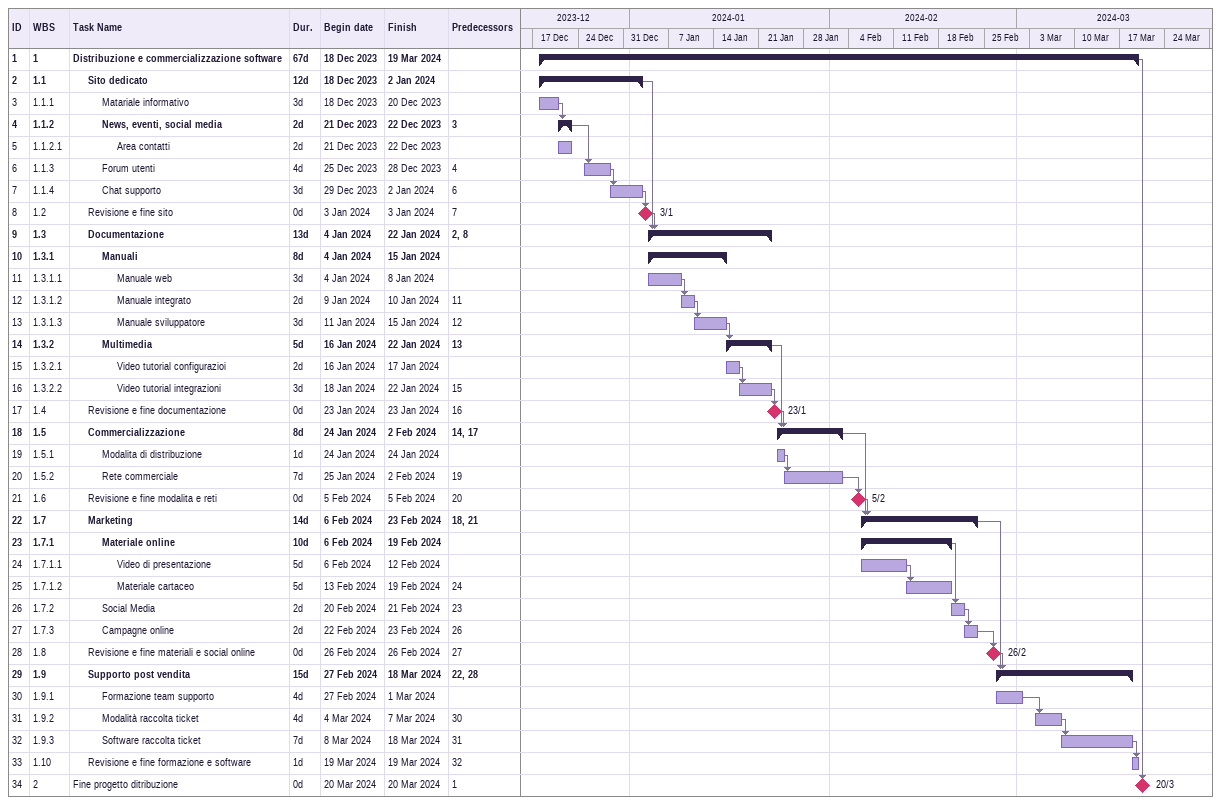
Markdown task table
| ID | WBS | Task | Duration | Start | Finish | Predecessors |
|---|---|---|---|---|---|---|
| 1 | 1 | **Distribuzione e commercializzazione software** | 67d | 2023-12-18 | 2024-03-19 |  |
| 2 | 1.1 | **Sito dedicato** | 12d | 2023-12-18 | 2024-01-02 |  |
| 3 | 1.1.1 | Matariale informativo | 3d | 2023-12-18 | 2023-12-20 |  |
| 4 | 1.1.2 | **News, eventi, social media** | 2d | 2023-12-21 | 2023-12-22 | 3 |
| 5 | 1.1.2.1 | Area contatti | 2d | 2023-12-21 | 2023-12-22 |  |
| 6 | 1.1.3 | Forum utenti | 4d | 2023-12-25 | 2023-12-28 | 4 |
| 7 | 1.1.4 | Chat supporto | 3d | 2023-12-29 | 2024-01-02 | 6 |
| 8 | 1.2 | Revisione e fine sito | 0d | 2024-01-03 | 2024-01-03 | 7 |
| 9 | 1.3 | **Documentazione** | 13d | 2024-01-04 | 2024-01-22 | 2, 8 |
| 10 | 1.3.1 | **Manuali** | 8d | 2024-01-04 | 2024-01-15 |  |
| 11 | 1.3.1.1 | Manuale web | 3d | 2024-01-04 | 2024-01-08 |  |
| 12 | 1.3.1.2 | Manuale integrato | 2d | 2024-01-09 | 2024-01-10 | 11 |
| 13 | 1.3.1.3 | Manuale sviluppatore | 3d | 2024-01-11 | 2024-01-15 | 12 |
| 14 | 1.3.2 | **Multimedia** | 5d | 2024-01-16 | 2024-01-22 | 13 |
| 15 | 1.3.2.1 | Video tutorial configurazioi | 2d | 2024-01-16 | 2024-01-17 |  |
| 16 | 1.3.2.2 | Video tutorial integrazioni | 3d | 2024-01-18 | 2024-01-22 | 15 |
| 17 | 1.4 | Revisione e fine documentazione | 0d | 2024-01-23 | 2024-01-23 | 16 |
| 18 | 1.5 | **Commercializzazione** | 8d | 2024-01-24 | 2024-02-02 | 14, 17 |
| 19 | 1.5.1 | Modalita di distribuzione | 1d | 2024-01-24 | 2024-01-24 |  |
| 20 | 1.5.2 | Rete commerciale | 7d | 2024-01-25 | 2024-02-02 | 19 |
| 21 | 1.6 | Revisione e fine modalita e reti | 0d | 2024-02-05 | 2024-02-05 | 20 |
| 22 | 1.7 | **Marketing** | 14d | 2024-02-06 | 2024-02-23 | 18, 21 |
| 23 | 1.7.1 | **Materiale online** | 10d | 2024-02-06 | 2024-02-19 |  |
| 24 | 1.7.1.1 | Video di presentazione | 5d | 2024-02-06 | 2024-02-12 |  |
| 25 | 1.7.1.2 | Materiale cartaceo | 5d | 2024-02-13 | 2024-02-19 | 24 |
| 26 | 1.7.2 | Social Media | 2d | 2024-02-20 | 2024-02-21 | 23 |
| 27 | 1.7.3 | Campagne online | 2d | 2024-02-22 | 2024-02-23 | 26 |
| 28 | 1.8 | Revisione e fine materiali e social online | 0d | 2024-02-26 | 2024-02-26 | 27 |
| 29 | 1.9 | **Supporto post vendita** | 15d | 2024-02-27 | 2024-03-18 | 22, 28 |
| 30 | 1.9.1 | Formazione team supporto | 4d | 2024-02-27 | 2024-03-01 |  |
| 31 | 1.9.2 | Modalità raccolta ticket | 4d | 2024-03-04 | 2024-03-07 | 30 |
| 32 | 1.9.3 | Software raccolta ticket | 7d | 2024-03-08 | 2024-03-18 | 31 |
| 33 | 1.10 | Revisione e fine formazione e software | 1d | 2024-03-19 | 2024-03-19 | 32 |
| 34 | 2 | Fine progetto ditribuzione | 0d | 2024-03-20 | 2024-03-20 | 1 |
